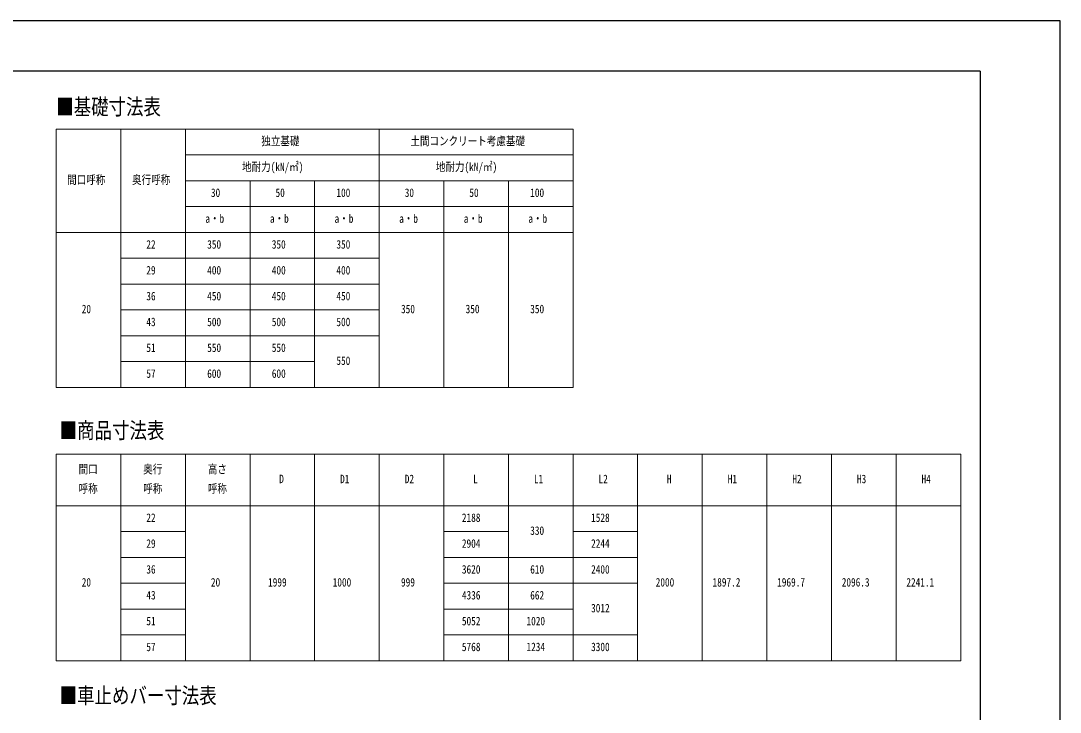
# Model space of a CAD drawing. Units: millimetres, scale not verified. Extents: x -8410 to 8410, y -5940 to 5940.
# Drawn here: x 365 to 8410, y 588 to 5940 of the extents above; entities that cross this region are included whole.
import ezdxf
from ezdxf.enums import TextEntityAlignment as Align

# ---------------------------------------------------------------- set-up
doc = ezdxf.new("R2010")
doc.units = ezdxf.units.MM
doc.header["$LTSCALE"] = 30
doc.layers.add('0-1_TABLE1', color=7, linetype='Continuous', lineweight=18)
doc.layers.add('0-2_USER1', color=3, linetype='Continuous')
doc.layers.add('0-8_YKK_ZWAK', color=7, linetype='Continuous')
doc.styles.add('ＭＳ ゴシック', font='')
doc.styles.get('ＭＳ ゴシック').set_extended_font_data('MS Gothic')

msp = doc.modelspace()

# ---------------------------------------------------------------- linework, layer by layer
at = {"layer": '0-1_TABLE1'}
for p, q in [((639.61, 5101.38), (4639.61, 5101.38)), ((639.61, 5101.38), (639.61, 3101.38)), ((1139.61, 5101.38), (1139.61, 3101.38)), ((1639.61, 5101.38), (1639.61, 3101.38)), ((3139.61, 5101.38), (3139.61, 3101.38)), ((1639.61, 4901.38), (4639.61, 4901.38)), ((1639.61, 4701.38), (4639.61, 4701.38)), ((2139.61, 4701.38), (2139.61, 3101.38)), ((2639.61, 4701.38), (2639.61, 3101.38)), ((3639.61, 4701.38), (3639.61, 3101.38)), ((4139.61, 4701.38), (4139.61, 3101.38)), ((1639.61, 4501.38), (4639.61, 4501.38)), ((639.61, 4301.38), (4639.61, 4301.38)), ((1139.61, 4101.38), (3139.61, 4101.38)), ((1139.61, 3901.38), (3139.61, 3901.38)), ((1139.61, 3701.38), (3139.61, 3701.38)), ((1139.61, 3501.38), (3139.61, 3501.38)), ((1139.61, 3301.38), (2639.61, 3301.38)), ((639.61, 2585.77), (7639.61, 2585.77)), ((639.61, 2585.77), (639.61, 985.77)), ((1139.61, 2585.77), (1139.61, 985.77)), ((1639.61, 2585.77), (1639.61, 985.77)), ((2139.61, 2585.77), (2139.61, 985.77)), ((2639.61, 2585.77), (2639.61, 985.77)), ((3139.61, 2585.77), (3139.61, 985.77)), ((3639.61, 2585.77), (3639.61, 985.77)), ((4139.61, 2585.77), (4139.61, 985.77)), ((4639.61, 2585.77), (4639.61, 985.77)), ((5139.61, 2585.77), (5139.61, 985.77)), ((5639.61, 2585.77), (5639.61, 985.77)), ((6139.61, 2585.77), (6139.61, 985.77)), ((6639.61, 2585.77), (6639.61, 985.77)), ((7139.61, 2585.77), (7139.61, 985.77)), ((7639.61, 2585.77), (7639.61, 985.77)), ((639.61, 2185.77), (7639.61, 2185.77)), ((1139.61, 1985.77), (1639.61, 1985.77)), ((3639.61, 1985.77), (4139.61, 1985.77)), ((4639.61, 1985.77), (5139.61, 1985.77)), ((1139.61, 1785.77), (1639.61, 1785.77)), ((3639.61, 1785.77), (5139.61, 1785.77)), ((1139.61, 1585.77), (1639.61, 1585.77)), ((3639.61, 1585.77), (5139.61, 1585.77)), ((1139.61, 1385.77), (1639.61, 1385.77)), ((3639.61, 1385.77), (4639.61, 1385.77)), ((1139.61, 1185.77), (1639.61, 1185.77)), ((3639.61, 1185.77), (5139.61, 1185.77)), ((639.61, 985.77), (7639.61, 985.77))]:
    msp.add_line(p, q, dxfattribs=at)
for points in [[(4639.61, 5101.38), (4639.61, 4701.38), (4639.61, 3101.38)], [(639.61, 3101.38), (1139.61, 3101.38), (3139.61, 3101.38), (4639.61, 3101.38)]]:
    msp.add_lwpolyline(points, dxfattribs=at)
at = {"layer": '0-8_YKK_ZWAK'}
for q in [(-7809.96, 5550), (7790.04, -5050)]:
    msp.add_line((7790.04, 5550), q, dxfattribs=at)
msp.add_lwpolyline([(-8410, -5940), (8410, -5940), (8410, 5940), (-8410, 5940)], close=True, dxfattribs=at)

# ---------------------------------------------------------------- texts
at = {"layer": '0-1_TABLE1', "style": 'ＭＳ ゴシック', "width": 0.8}
for s, p in [('独立基礎', (2226.41, 4956.38)), ('土間コンクリート考慮基礎', (3380.81, 4956.38)), ('地耐力(kN/㎡)', (2077.61, 4756.38)), ('地耐力(kN/㎡)', (3577.61, 4756.38)), ('間口呼称', (724.01, 4656.38)), ('奥行呼称', (1226.41, 4656.38)), ('30', (1836.81, 4556.38)), ('50', (2336.81, 4556.38)), ('100', (2808.01, 4556.38)), ('30', (3336.81, 4556.38)), ('50', (3836.81, 4556.38)), ('100', (4308.01, 4556.38)), ('a・b', (1793.61, 4356.38)), ('a・b', (2293.61, 4356.38)), ('a・b', (2793.61, 4356.38)), ('a・b', (3293.61, 4356.38)), ('a・b', (3793.61, 4356.38)), ('a・b', (4293.61, 4356.38)), ('22', (1336.81, 4156.38)), ('350', (1808.01, 4156.38)), ('350', (2308.01, 4156.38)), ('350', (2808.01, 4156.38)), ('29', (1336.81, 3956.38)), ('400', (1808.01, 3956.38)), ('400', (2308.01, 3956.38)), ('400', (2808.01, 3956.38)), ('36', (1336.81, 3756.38)), ('450', (1808.01, 3756.38)), ('450', (2308.01, 3756.38)), ('450', (2808.01, 3756.38)), ('20', (836.81, 3656.38)), ('350', (3308.01, 3656.38)), ('350', (3808.01, 3656.38)), ('350', (4308.01, 3656.38)), ('43', (1336.81, 3556.38)), ('500', (1808.01, 3556.38)), ('500', (2308.01, 3556.38)), ('500', (2808.01, 3556.38)), ('51', (1336.81, 3356.38)), ('550', (1808.01, 3356.38)), ('550', (2308.01, 3356.38)), ('550', (2808.01, 3256.38)), ('57', (1336.81, 3156.38)), ('600', (1808.01, 3156.38)), ('600', (2308.01, 3156.38)), ('間口', (812.81, 2415.77)), ('奥行', (1312.81, 2415.77)), ('高さ', (1812.81, 2415.77)), ('D', (2365.61, 2340.77)), ('D1', (2836.81, 2340.77)), ('D2', (3336.81, 2340.77)), ('L', (3865.61, 2340.77)), ('L1', (4336.81, 2340.77)), ('L2', (4836.81, 2340.77)), ('H', (5365.61, 2340.77)), ('H1', (5836.81, 2340.77)), ('H2', (6336.81, 2340.77)), ('H3', (6836.81, 2340.77)), ('H4', (7336.81, 2340.77)), ('呼称', (812.81, 2265.77)), ('呼称', (1312.81, 2265.77)), ('呼称', (1812.81, 2265.77)), ('22', (1336.81, 2040.77)), ('2188', (3779.21, 2040.77)), ('1528', (4779.21, 2040.77)), ('330', (4308.01, 1940.77)), ('29', (1336.81, 1840.77)), ('2904', (3779.21, 1840.77)), ('2244', (4779.21, 1840.77)), ('36', (1336.81, 1640.77)), ('3620', (3779.21, 1640.77)), ('610', (4308.01, 1640.77)), ('2400', (4779.21, 1640.77)), ('20', (836.81, 1540.77)), ('20', (1836.81, 1540.77)), ('1999', (2279.21, 1540.77)), ('1000', (2779.21, 1540.77)), ('999', (3308.01, 1540.77)), ('2000', (5279.21, 1540.77)), ('1897.2', (5719.21, 1540.77)), ('1969.7', (6219.21, 1540.77)), ('2096.3', (6719.21, 1540.77)), ('2241.1', (7219.21, 1540.77)), ('43', (1336.81, 1440.77)), ('4336', (3779.21, 1440.77)), ('662', (4308.01, 1440.77)), ('3012', (4779.21, 1340.77)), ('51', (1336.81, 1240.77)), ('5052', (3779.21, 1240.77)), ('1020', (4279.21, 1240.77)), ('57', (1336.81, 1040.77)), ('5768', (3779.21, 1040.77)), ('1234', (4279.21, 1040.77)), ('3300', (4779.21, 1040.77))]:
    msp.add_text(s, height=65.98, dxfattribs=at).set_placement(p, align=Align.BOTTOM_LEFT)
at = {"layer": '0-2_USER1', "style": 'ＭＳ ゴシック', "width": 0.8}
for s, p in [('■基礎寸法表', (639.79, 5175.33)), ('■商品寸法表', (666.37, 2669.9)), ('■車止めバー寸法表', (666.37, 618.17))]:
    msp.add_text(s, height=123.7, dxfattribs=at).set_placement(p, align=Align.BOTTOM_LEFT)

doc.saveas('drawing.dxf')
